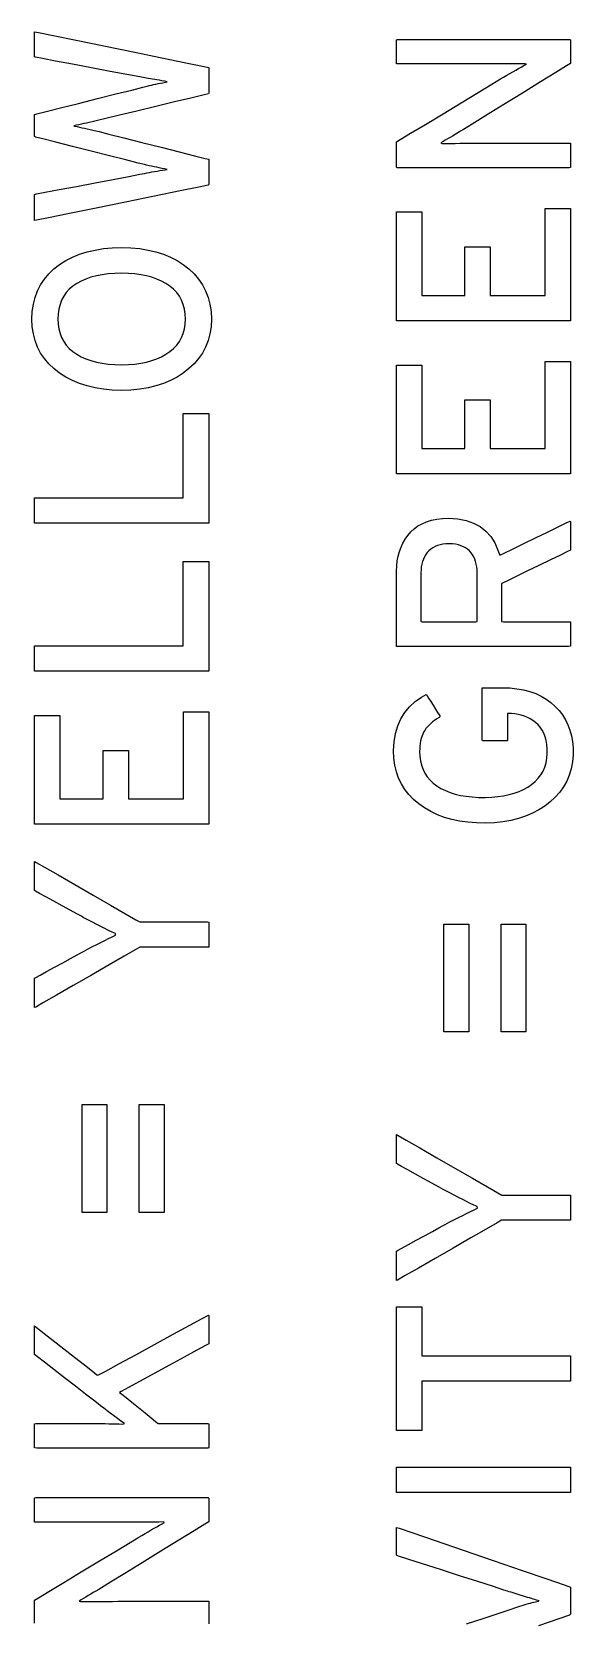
# Model space of a CAD drawing. Extents: x 1 to 47.7, y 0.2 to 35.
# Drawn here: x 33.799 to 34.102, y 13.894 to 14.781 of the extents above; entities that cross this region are included whole.
import ezdxf

# ---------------------------------------------------------------- set-up
doc = ezdxf.new("R2010")
doc.units = 0
doc.header["$MEASUREMENT"] = 0
doc.layers.add('8_0_____DWG', color=7, linetype='CONTINUOUS')

msp = doc.modelspace()

# ---------------------------------------------------------------- linework, layer by layer
at = {"layer": '8_0_____DWG'}
for points in [[(33.89808, 14.76143), (33.89808, 14.76091), (33.89808, 14.75949), (33.89808, 14.75746), (33.89808, 14.75506), (33.89808, 14.75257), (33.89808, 14.75022), (33.89808, 14.7483), (33.89808, 14.74705), (33.89798, 14.74669), (33.89484, 14.74594), (33.88817, 14.74433), (33.87907, 14.74214), (33.86867, 14.73963), (33.85805, 14.73707), (33.84834, 14.73474), (33.84065, 14.73288), (33.83608, 14.73178), (33.83461, 14.73143), (33.83301, 14.73106), (33.83145, 14.73071), (33.82993, 14.73037), (33.82844, 14.73004), (33.827, 14.72973), (33.82559, 14.72944), (33.82422, 14.72917), (33.82289, 14.72891), (33.82324, 14.72865), (33.82458, 14.72837), (33.82596, 14.72808), (33.82737, 14.72778), (33.82883, 14.72747), (33.83032, 14.72714), (33.83186, 14.7268), (33.83343, 14.72645), (33.83504, 14.72609), (33.83692, 14.72562), (33.84242, 14.72423), (33.85075, 14.72213), (33.8608, 14.71959), (33.87147, 14.71689), (33.88164, 14.71432), (33.8902, 14.71216), (33.89605, 14.71068), (33.89808, 14.71016), (33.89808, 14.70959), (33.89808, 14.70817), (33.89808, 14.70615), (33.89808, 14.70378), (33.89808, 14.70133), (33.89808, 14.69905), (33.89808, 14.69719), (33.89808, 14.69601), (33.89783, 14.69567), (33.89264, 14.69461), (33.88207, 14.69246), (33.86785, 14.68956), (33.85168, 14.68626), (33.83528, 14.68292), (33.82037, 14.67988), (33.80868, 14.6775), (33.80191, 14.67612), (33.8009, 14.67604), (33.8009, 14.67702), (33.8009, 14.67876), (33.8009, 14.681), (33.8009, 14.68347), (33.8009, 14.68593), (33.8009, 14.68811), (33.8009, 14.68974), (33.8009, 14.69058), (33.80196, 14.69083), (33.8068, 14.69175), (33.81459, 14.69323), (33.82423, 14.69506), (33.83464, 14.69704), (33.84474, 14.69896), (33.85344, 14.70061), (33.85965, 14.70179), (33.86229, 14.70229), (33.86357, 14.70254), (33.86498, 14.70281), (33.86641, 14.70307), (33.86784, 14.70332), (33.86929, 14.70357), (33.87076, 14.70381), (33.87224, 14.70404), (33.87373, 14.70427), (33.87493, 14.7045), (33.87345, 14.70479), (33.87199, 14.70509), (33.87053, 14.70538), (33.86909, 14.70568), (33.86765, 14.70598), (33.86623, 14.70629), (33.86481, 14.70659), (33.86341, 14.7069), (33.86222, 14.70717), (33.85873, 14.70806), (33.85189, 14.70979), (33.84278, 14.7121), (33.83251, 14.7147), (33.82215, 14.71733), (33.81278, 14.7197), (33.80551, 14.72154), (33.80142, 14.72258), (33.8009, 14.72284), (33.8009, 14.72371), (33.8009, 14.72521), (33.8009, 14.72712), (33.8009, 14.72923), (33.8009, 14.73131), (33.8009, 14.73313), (33.8009, 14.73449), (33.8009, 14.73516), (33.80216, 14.7355), (33.8073, 14.7368), (33.81541, 14.73883), (33.82535, 14.74133), (33.83603, 14.74401), (33.84633, 14.7466), (33.85513, 14.74881), (33.86133, 14.75036), (33.86382, 14.75099), (33.86492, 14.75126), (33.8661, 14.75155), (33.86732, 14.75183), (33.86857, 14.75211), (33.86986, 14.75238), (33.87117, 14.75264), (33.87252, 14.7529), (33.8739, 14.75315), (33.87484, 14.75341), (33.87336, 14.75369), (33.87193, 14.75396), (33.87055, 14.75421), (33.86922, 14.75445), (33.86793, 14.75467), (33.8667, 14.75487), (33.86551, 14.75506), (33.86438, 14.75523), (33.86337, 14.75539), (33.8596, 14.7561), (33.85247, 14.75744), (33.84309, 14.7592), (33.83258, 14.76118), (33.82203, 14.76316), (33.81257, 14.76494), (33.8053, 14.7663), (33.80132, 14.76705), (33.8009, 14.76731), (33.8009, 14.76834), (33.8009, 14.77008), (33.8009, 14.77227), (33.8009, 14.77466), (33.8009, 14.77701), (33.8009, 14.77907), (33.8009, 14.78057), (33.8009, 14.78128), (33.80311, 14.78085), (33.81135, 14.77917), (33.82406, 14.77657), (33.83952, 14.77341), (33.85602, 14.77003), (33.87185, 14.7668), (33.88528, 14.76405), (33.8946, 14.76215)], [(34.10004, 14.76358), (34.09782, 14.76221), (34.09189, 14.75856), (34.08335, 14.7533), (34.07331, 14.74712), (34.06287, 14.7407), (34.05315, 14.73471), (34.04524, 14.72984), (34.04025, 14.72678), (34.03865, 14.72579), (34.03712, 14.72488), (34.03564, 14.724), (34.0342, 14.72314), (34.03281, 14.72232), (34.03146, 14.72152), (34.03015, 14.72076), (34.02889, 14.72002), (34.02766, 14.71932), (34.02845, 14.71902), (34.03079, 14.71903), (34.0332, 14.71903), (34.03569, 14.71904), (34.03825, 14.71906), (34.04089, 14.71907), (34.0436, 14.7191), (34.04639, 14.71912), (34.04925, 14.71915), (34.05104, 14.71916), (34.05556, 14.71916), (34.06236, 14.71916), (34.07054, 14.71916), (34.07917, 14.71916), (34.08735, 14.71916), (34.09415, 14.71916), (34.09868, 14.71916), (34.10004, 14.71915), (34.10004, 14.71851), (34.10004, 14.71708), (34.10004, 14.7151), (34.10004, 14.71282), (34.10004, 14.71048), (34.10004, 14.70834), (34.10004, 14.70665), (34.10004, 14.70564), (34.09936, 14.70547), (34.09306, 14.70547), (34.08161, 14.70547), (34.06675, 14.70547), (34.05026, 14.70547), (34.03389, 14.70547), (34.01941, 14.70547), (34.00858, 14.70547), (34.00317, 14.70547), (34.00286, 14.70575), (34.00286, 14.70692), (34.00286, 14.70879), (34.00286, 14.71108), (34.00286, 14.71354), (34.00286, 14.71591), (34.00286, 14.71792), (34.00286, 14.71932), (34.00286, 14.71985), (34.00503, 14.72115), (34.0108, 14.72464), (34.01911, 14.72965), (34.02888, 14.73555), (34.03903, 14.74168), (34.0485, 14.74739), (34.05619, 14.75203), (34.06104, 14.75496), (34.0627, 14.75595), (34.06451, 14.757), (34.06625, 14.75801), (34.06793, 14.75897), (34.06955, 14.75989), (34.0711, 14.76077), (34.07259, 14.7616), (34.07402, 14.7624), (34.07539, 14.76315), (34.07461, 14.76344), (34.0722, 14.76341), (34.06972, 14.76338), (34.06718, 14.76336), (34.06457, 14.76335), (34.06189, 14.76334), (34.05914, 14.76333), (34.05632, 14.76332), (34.05344, 14.76332), (34.05166, 14.76332), (34.04716, 14.76332), (34.04038, 14.76332), (34.03224, 14.76332), (34.02364, 14.76332), (34.0155, 14.76332), (34.00873, 14.76332), (34.00422, 14.76332), (34.00286, 14.76333), (34.00286, 14.76396), (34.00286, 14.76539), (34.00286, 14.76738), (34.00286, 14.76966), (34.00286, 14.77199), (34.00286, 14.77413), (34.00286, 14.77583), (34.00286, 14.77684), (34.00354, 14.777), (34.00984, 14.777), (34.0213, 14.777), (34.03615, 14.777), (34.05265, 14.777), (34.06901, 14.777), (34.08349, 14.777), (34.09432, 14.777), (34.09974, 14.777), (34.10004, 14.77675), (34.10004, 14.77565), (34.10004, 14.77391), (34.10004, 14.77177), (34.10004, 14.76947), (34.10004, 14.76726), (34.10004, 14.76537), (34.10004, 14.76407)], [(33.84946, 14.66093), (33.85463, 14.66075), (33.85956, 14.66029), (33.86423, 14.65954), (33.86866, 14.6585), (33.87283, 14.65718), (33.87675, 14.65557), (33.88043, 14.65367), (33.88385, 14.65148), (33.88705, 14.649), (33.88993, 14.64626), (33.89244, 14.6433), (33.89457, 14.64013), (33.89634, 14.63674), (33.89772, 14.63313), (33.89874, 14.6293), (33.89938, 14.62525), (33.89964, 14.62099), (33.89938, 14.61675), (33.89874, 14.61275), (33.89772, 14.60896), (33.89634, 14.60539), (33.89457, 14.60205), (33.89244, 14.59892), (33.88993, 14.59602), (33.88705, 14.59334), (33.88385, 14.59085), (33.88043, 14.58861), (33.87675, 14.58667), (33.87283, 14.58502), (33.86866, 14.58366), (33.86423, 14.5826), (33.85956, 14.58183), (33.85463, 14.58136), (33.84946, 14.58118), (33.84428, 14.58136), (33.83935, 14.58183), (33.83466, 14.5826), (33.83022, 14.58366), (33.82602, 14.58502), (33.82206, 14.58667), (33.81835, 14.58861), (33.81489, 14.59085), (33.81169, 14.59334), (33.80885, 14.59602), (33.80638, 14.59892), (33.80428, 14.60205), (33.80256, 14.60539), (33.8012, 14.60896), (33.80021, 14.61275), (33.79959, 14.61675), (33.79934, 14.62099), (33.79959, 14.62525), (33.80021, 14.6293), (33.8012, 14.63313), (33.80256, 14.63674), (33.80428, 14.64013), (33.80638, 14.6433), (33.80885, 14.64626), (33.81169, 14.649), (33.81489, 14.65148), (33.81835, 14.65367), (33.82206, 14.65557), (33.82602, 14.65718), (33.83022, 14.6585), (33.83466, 14.65954), (33.83935, 14.66029), (33.84428, 14.66075)], [(33.84946, 14.64655), (33.84564, 14.64646), (33.84202, 14.6462), (33.8386, 14.64575), (33.83537, 14.64513), (33.83234, 14.64432), (33.82951, 14.64334), (33.82688, 14.64218), (33.82444, 14.64085), (33.82223, 14.63932), (33.82029, 14.63763), (33.81861, 14.63576), (33.81718, 14.63372), (33.81601, 14.63151), (33.81509, 14.62913), (33.81442, 14.62659), (33.81401, 14.62387), (33.81386, 14.62099), (33.81401, 14.61816), (33.81442, 14.6155), (33.81509, 14.61299), (33.81601, 14.61065), (33.81718, 14.60847), (33.81861, 14.60645), (33.82029, 14.6046), (33.82223, 14.6029), (33.82444, 14.60137), (33.82688, 14.6), (33.82951, 14.59882), (33.83234, 14.59782), (33.83537, 14.59701), (33.8386, 14.59637), (33.84202, 14.59592), (33.84564, 14.59564), (33.84946, 14.59555), (33.85323, 14.59564), (33.85681, 14.59592), (33.8602, 14.59637), (33.86339, 14.59701), (33.86639, 14.59782), (33.86919, 14.59882), (33.8718, 14.6), (33.87422, 14.60137), (33.87647, 14.6029), (33.8785, 14.6046), (33.88026, 14.60645), (33.88175, 14.60847), (33.88297, 14.61065), (33.88391, 14.61299), (33.88459, 14.6155), (33.885, 14.61816), (33.88513, 14.62099), (33.885, 14.62387), (33.88459, 14.62659), (33.88391, 14.62913), (33.88297, 14.63151), (33.88175, 14.63372), (33.88026, 14.63576), (33.8785, 14.63763), (33.87647, 14.63932), (33.87422, 14.64085), (33.8718, 14.64218), (33.86919, 14.64334), (33.86639, 14.64432), (33.86339, 14.64513), (33.8602, 14.64575), (33.85681, 14.6462), (33.85323, 14.64646)], [(34.03191, 14.50987), (34.03707, 14.50952), (34.04174, 14.50862), (34.04592, 14.5072), (34.04961, 14.50523), (34.05281, 14.50274), (34.05552, 14.4997), (34.05774, 14.49614), (34.05947, 14.49204), (34.06052, 14.48925), (34.06297, 14.49044), (34.06761, 14.49268), (34.0737, 14.49562), (34.08049, 14.49891), (34.08725, 14.50218), (34.09324, 14.50508), (34.09771, 14.50724), (34.09993, 14.50831), (34.10004, 14.50804), (34.10004, 14.50667), (34.10004, 14.50452), (34.10004, 14.50189), (34.10004, 14.49907), (34.10004, 14.49638), (34.10004, 14.49412), (34.10004, 14.49258), (34.10003, 14.49207), (34.09836, 14.49126), (34.09437, 14.48933), (34.08879, 14.48662), (34.08233, 14.48349), (34.07571, 14.48028), (34.06964, 14.47733), (34.06484, 14.47501), (34.06203, 14.47364), (34.06159, 14.47326), (34.06159, 14.47182), (34.06159, 14.46925), (34.06159, 14.46594), (34.06159, 14.46229), (34.06159, 14.4587), (34.06159, 14.45555), (34.06159, 14.45325), (34.06159, 14.45219), (34.06256, 14.45216), (34.06599, 14.45216), (34.0712, 14.45216), (34.07749, 14.45216), (34.08414, 14.45216), (34.09043, 14.45216), (34.09565, 14.45216), (34.09907, 14.45216), (34.10004, 14.45214), (34.10004, 14.45146), (34.10004, 14.44996), (34.10004, 14.44792), (34.10004, 14.44558), (34.10004, 14.44321), (34.10004, 14.44106), (34.10004, 14.43939), (34.10004, 14.43845), (34.09893, 14.43834), (34.09182, 14.43834), (34.07969, 14.43834), (34.06436, 14.43834), (34.04762, 14.43834), (34.0313, 14.43834), (34.01719, 14.43834), (34.00712, 14.43834), (34.00289, 14.43834), (34.00286, 14.43962), (34.00286, 14.4435), (34.00286, 14.44924), (34.00286, 14.45605), (34.00286, 14.46319), (34.00286, 14.46987), (34.00286, 14.47532), (34.00286, 14.47879), (34.00287, 14.48042), (34.00301, 14.48329), (34.00334, 14.48606), (34.00386, 14.48871), (34.00456, 14.49125), (34.00544, 14.49368), (34.00652, 14.49599), (34.00778, 14.4982), (34.00922, 14.50029), (34.01088, 14.50226), (34.01276, 14.50402), (34.01485, 14.50555), (34.01716, 14.50684), (34.01968, 14.50791), (34.02242, 14.50875), (34.02537, 14.50936), (34.02854, 14.50973)], [(34.03234, 14.49565), (34.03053, 14.49556), (34.02884, 14.49535), (34.02726, 14.49503), (34.0258, 14.4946), (34.02444, 14.49405), (34.02319, 14.49339), (34.02206, 14.49262), (34.02104, 14.49172), (34.0201, 14.49071), (34.01925, 14.48961), (34.01853, 14.48841), (34.01791, 14.48713), (34.01741, 14.48575), (34.01703, 14.48429), (34.01676, 14.48273), (34.0166, 14.48109), (34.01656, 14.47959), (34.01656, 14.47824), (34.01656, 14.47519), (34.01656, 14.47101), (34.01656, 14.46624), (34.01656, 14.46142), (34.01656, 14.45712), (34.01656, 14.45388), (34.01656, 14.45225), (34.0172, 14.45216), (34.01992, 14.45216), (34.02422, 14.45216), (34.02945, 14.45216), (34.035, 14.45216), (34.04024, 14.45216), (34.04453, 14.45216), (34.04726, 14.45216), (34.04789, 14.45225), (34.04789, 14.45388), (34.04789, 14.45712), (34.04789, 14.46142), (34.04789, 14.46624), (34.04789, 14.47101), (34.04789, 14.47519), (34.04789, 14.47824), (34.04789, 14.47959), (34.04785, 14.48107), (34.0477, 14.48268), (34.04745, 14.48422), (34.04708, 14.48566), (34.04661, 14.48702), (34.04603, 14.4883), (34.04533, 14.48949), (34.04453, 14.49059), (34.04363, 14.49161), (34.04262, 14.49253), (34.04149, 14.49333), (34.04025, 14.49401), (34.0389, 14.49457), (34.03743, 14.49502), (34.03584, 14.49534), (34.03415, 14.49555)], [(34.06201, 14.41534), (34.06618, 14.41518), (34.07012, 14.41478), (34.07384, 14.41412), (34.07733, 14.41322), (34.08061, 14.41206), (34.08365, 14.41065), (34.08648, 14.40899), (34.08908, 14.40708), (34.09147, 14.40493), (34.09364, 14.4026), (34.09555, 14.4001), (34.09721, 14.39745), (34.09859, 14.39463), (34.09972, 14.39165), (34.10058, 14.38852), (34.10118, 14.38522), (34.10152, 14.38176), (34.10155, 14.37796), (34.10116, 14.37395), (34.10043, 14.37015), (34.09935, 14.36655), (34.09793, 14.36316), (34.09615, 14.35998), (34.09403, 14.357), (34.09156, 14.35424), (34.08874, 14.35167), (34.08564, 14.34929), (34.08233, 14.34713), (34.07879, 14.34525), (34.07501, 14.34365), (34.071, 14.34232), (34.06675, 14.34127), (34.06228, 14.34049), (34.05757, 14.33998), (34.05263, 14.33975), (34.04759, 14.33984), (34.04276, 14.34021), (34.03816, 14.34086), (34.03379, 14.34178), (34.02965, 14.34298), (34.02573, 14.34446), (34.02205, 14.3462), (34.01859, 14.34823), (34.01535, 14.35052), (34.01241, 14.35299), (34.00982, 14.35566), (34.00757, 14.35854), (34.00566, 14.36162), (34.0041, 14.36492), (34.00288, 14.36841), (34.00201, 14.37212), (34.00148, 14.37603), (34.00131, 14.38028), (34.00164, 14.38521), (34.00243, 14.3898), (34.00368, 14.39405), (34.00539, 14.39794), (34.00756, 14.40149), (34.01019, 14.40469), (34.01328, 14.40755), (34.01684, 14.41006), (34.0195, 14.41149), (34.01995, 14.41078), (34.02084, 14.4094), (34.02201, 14.40757), (34.02333, 14.40551), (34.02466, 14.40344), (34.02586, 14.40156), (34.02679, 14.40011), (34.02732, 14.39929), (34.02668, 14.39876), (34.02541, 14.39794), (34.02421, 14.3971), (34.02308, 14.39623), (34.02204, 14.39534), (34.02107, 14.39442), (34.02019, 14.39348), (34.01938, 14.39251), (34.01865, 14.39151), (34.01805, 14.39046), (34.01753, 14.38934), (34.01708, 14.38815), (34.0167, 14.3869), (34.01639, 14.38559), (34.01614, 14.38421), (34.01596, 14.38277), (34.01586, 14.38126), (34.01582, 14.37968), (34.01594, 14.37705), (34.0163, 14.37446), (34.0169, 14.37202), (34.01773, 14.36973), (34.0188, 14.36759), (34.02011, 14.3656), (34.02166, 14.36376), (34.02344, 14.36207), (34.02546, 14.36054), (34.02773, 14.35914), (34.03019, 14.35792), (34.03282, 14.35687), (34.03565, 14.35598), (34.03865, 14.35527), (34.04184, 14.35472), (34.04521, 14.35435), (34.04877, 14.35414), (34.05248, 14.35411), (34.05607, 14.35424), (34.05948, 14.35454), (34.06271, 14.35502), (34.06576, 14.35566), (34.06863, 14.35647), (34.07133, 14.35745), (34.07383, 14.3586), (34.07616, 14.35992), (34.07834, 14.3614), (34.08032, 14.36302), (34.08204, 14.3648), (34.08351, 14.36672), (34.08473, 14.3688), (34.08569, 14.37103), (34.08641, 14.3734), (34.08687, 14.37593), (34.08708, 14.37862), (34.08702, 14.38124), (34.08679, 14.38364), (34.08639, 14.38589), (34.08583, 14.38797), (34.0851, 14.38989), (34.08422, 14.39164), (34.08316, 14.39324), (34.08195, 14.39467), (34.08057, 14.39594), (34.07909, 14.397), (34.07756, 14.39794), (34.07596, 14.39875), (34.0743, 14.39943), (34.07258, 14.39999), (34.0708, 14.40043), (34.06896, 14.40073), (34.06705, 14.40092), (34.06519, 14.40097), (34.06517, 14.40097), (34.06513, 14.40097), (34.06507, 14.40097), (34.06501, 14.40097), (34.06494, 14.40097), (34.06487, 14.40097), (34.06482, 14.40097), (34.06479, 14.40097), (34.06478, 14.40094), (34.06478, 14.40015), (34.06478, 14.3985), (34.06478, 14.39627), (34.06478, 14.39372), (34.06478, 14.39113), (34.06478, 14.38876), (34.06478, 14.38689), (34.06478, 14.38578), (34.06468, 14.38559), (34.0638, 14.38559), (34.06218, 14.38559), (34.06008, 14.38559), (34.05774, 14.38559), (34.0554, 14.38559), (34.05332, 14.38559), (34.05173, 14.38559), (34.05088, 14.38559), (34.05081, 14.38601), (34.05081, 14.38824), (34.05081, 14.39192), (34.05081, 14.39653), (34.05081, 14.40155), (34.05081, 14.40646), (34.05081, 14.41074), (34.05081, 14.41385), (34.05081, 14.4153), (34.05107, 14.41534), (34.05203, 14.41534), (34.0535, 14.41534), (34.05528, 14.41534), (34.05718, 14.41534), (34.059, 14.41534), (34.06054, 14.41534), (34.06161, 14.41534)], [(33.85967, 14.28461), (33.8611, 14.28461), (33.8649, 14.28461), (33.87036, 14.28461), (33.87676, 14.28461), (33.88339, 14.28461), (33.88953, 14.28461), (33.89447, 14.28461), (33.89749, 14.28461), (33.89808, 14.28454), (33.89808, 14.28367), (33.89808, 14.28202), (33.89808, 14.27986), (33.89808, 14.27745), (33.89808, 14.27505), (33.89808, 14.27292), (33.89808, 14.27134), (33.89808, 14.27055), (33.89731, 14.27051), (33.89409, 14.27051), (33.889, 14.27051), (33.88278, 14.27051), (33.87613, 14.27051), (33.86978, 14.27051), (33.86444, 14.27051), (33.86082, 14.27051), (33.85961, 14.2705), (33.85706, 14.26903), (33.85097, 14.26553), (33.84245, 14.26063), (33.83258, 14.25497), (33.82247, 14.24915), (33.8132, 14.24383), (33.80587, 14.23962), (33.80158, 14.23715), (33.8009, 14.23689), (33.8009, 14.23801), (33.8009, 14.24001), (33.8009, 14.24259), (33.8009, 14.24543), (33.8009, 14.24823), (33.8009, 14.25067), (33.8009, 14.25246), (33.8009, 14.25329), (33.80158, 14.25368), (33.80397, 14.25498), (33.8076, 14.25697), (33.81199, 14.25937), (33.81662, 14.2619), (33.82101, 14.2643), (33.82464, 14.26628), (33.82703, 14.26759), (33.82818, 14.26821), (33.83076, 14.26956), (33.83324, 14.27085), (33.83563, 14.27208), (33.83792, 14.27324), (33.84012, 14.27435), (33.84222, 14.27539), (33.84423, 14.27636), (33.84614, 14.27728), (33.846, 14.27812), (33.84413, 14.279), (33.84216, 14.27995), (33.84008, 14.28098), (33.83789, 14.28208), (33.8356, 14.28324), (33.8332, 14.28449), (33.83069, 14.2858), (33.82808, 14.28718), (33.82701, 14.28777), (33.82447, 14.28916), (33.82073, 14.29121), (33.81628, 14.29365), (33.81162, 14.2962), (33.80727, 14.29859), (33.8037, 14.30055), (33.80144, 14.30179), (33.8009, 14.30213), (33.8009, 14.30304), (33.8009, 14.30487), (33.8009, 14.30733), (33.8009, 14.3101), (33.8009, 14.31288), (33.8009, 14.31538), (33.8009, 14.31728), (33.8009, 14.31829), (33.80181, 14.31785), (33.80643, 14.3152), (33.81399, 14.31086), (33.82339, 14.30546), (33.83353, 14.29963), (33.84333, 14.294), (33.85168, 14.28921), (33.85749, 14.28587)], [(34.06163, 14.13227), (34.06306, 14.13227), (34.06686, 14.13227), (34.07232, 14.13227), (34.07872, 14.13227), (34.08535, 14.13227), (34.09149, 14.13227), (34.09643, 14.13227), (34.09945, 14.13227), (34.10004, 14.1322), (34.10004, 14.13133), (34.10004, 14.12968), (34.10004, 14.12752), (34.10004, 14.12511), (34.10004, 14.12271), (34.10004, 14.12059), (34.10004, 14.11901), (34.10004, 14.11822), (34.09927, 14.11818), (34.09604, 14.11818), (34.09096, 14.11818), (34.08474, 14.11818), (34.07809, 14.11818), (34.07174, 14.11818), (34.0664, 14.11818), (34.06278, 14.11818), (34.06157, 14.11817), (34.05902, 14.1167), (34.05293, 14.1132), (34.04441, 14.1083), (34.03454, 14.10264), (34.02443, 14.09682), (34.01516, 14.0915), (34.00783, 14.08729), (34.00354, 14.08482), (34.00286, 14.08456), (34.00286, 14.08568), (34.00286, 14.08768), (34.00286, 14.09026), (34.00286, 14.0931), (34.00286, 14.0959), (34.00286, 14.09834), (34.00286, 14.10013), (34.00286, 14.10096), (34.00354, 14.10135), (34.00593, 14.10265), (34.00956, 14.10464), (34.01395, 14.10703), (34.01858, 14.10956), (34.02296, 14.11196), (34.0266, 14.11394), (34.02899, 14.11524), (34.03014, 14.11587), (34.03272, 14.11722), (34.0352, 14.11852), (34.03759, 14.11975), (34.03988, 14.12091), (34.04208, 14.12201), (34.04418, 14.12305), (34.04619, 14.12402), (34.0481, 14.12493), (34.04796, 14.12578), (34.04609, 14.12666), (34.04412, 14.12761), (34.04204, 14.12864), (34.03985, 14.12974), (34.03755, 14.13091), (34.03516, 14.13215), (34.03265, 14.13347), (34.03004, 14.13485), (34.02897, 14.13544), (34.02643, 14.13683), (34.02269, 14.13888), (34.01824, 14.14132), (34.01358, 14.14387), (34.00922, 14.14626), (34.00566, 14.14822), (34.0034, 14.14946), (34.00286, 14.1498), (34.00286, 14.15071), (34.00286, 14.15254), (34.00286, 14.15499), (34.00286, 14.15776), (34.00286, 14.16055), (34.00286, 14.16304), (34.00286, 14.16494), (34.00286, 14.16595), (34.00377, 14.16551), (34.00839, 14.16285), (34.01595, 14.15851), (34.02535, 14.15311), (34.03549, 14.14729), (34.04528, 14.14166), (34.05364, 14.13686), (34.05945, 14.13352)], [(33.89808, 14.04926), (33.89627, 14.04827), (33.89142, 14.04564), (33.88444, 14.04185), (33.87623, 14.03739), (33.8677, 14.03275), (33.85976, 14.02843), (33.85329, 14.02492), (33.84922, 14.02271), (33.84834, 14.02213), (33.84955, 14.02116), (33.85197, 14.01921), (33.85521, 14.01661), (33.85888, 14.01366), (33.86257, 14.0107), (33.86589, 14.00802), (33.86846, 14.00596), (33.86987, 14.00483), (33.87037, 14.00471), (33.87243, 14.00471), (33.87591, 14.00471), (33.8803, 14.00471), (33.88509, 14.00471), (33.88977, 14.00471), (33.89383, 14.00471), (33.89676, 14.00471), (33.89806, 14.00471), (33.89808, 14.00434), (33.89808, 14.00311), (33.89808, 14.00126), (33.89808, 13.99904), (33.89808, 13.9967), (33.89808, 13.99448), (33.89808, 13.99263), (33.89808, 13.99141), (33.89801, 13.99103), (33.89351, 13.99103), (33.88335, 13.99103), (33.86928, 13.99103), (33.85308, 13.99103), (33.83649, 13.99103), (33.8213, 13.99103), (33.80924, 13.99103), (33.8021, 13.99103), (33.8009, 13.99113), (33.8009, 13.99202), (33.8009, 13.99363), (33.8009, 13.99573), (33.8009, 13.99805), (33.8009, 14.00036), (33.8009, 14.0024), (33.8009, 14.00393), (33.8009, 14.00469), (33.80154, 14.00473), (33.80426, 14.00473), (33.80859, 14.00473), (33.81391, 14.00473), (33.81961, 14.00473), (33.8251, 14.00473), (33.82977, 14.00473), (33.83301, 14.00473), (33.83423, 14.00473), (33.83629, 14.00473), (33.83832, 14.00472), (33.84034, 14.0047), (33.84234, 14.00467), (33.84431, 14.00464), (33.84627, 14.0046), (33.8482, 14.00456), (33.85011, 14.0045), (33.85106, 14.00475), (33.84961, 14.00579), (33.84809, 14.00689), (33.84652, 14.00805), (33.84488, 14.00927), (33.84318, 14.01054), (33.84142, 14.01188), (33.83959, 14.01327), (33.8377, 14.01473), (33.83643, 14.01571), (33.83379, 14.01776), (33.82933, 14.02121), (33.8237, 14.02557), (33.81756, 14.03032), (33.81156, 14.03497), (33.80636, 14.039), (33.8026, 14.04191), (33.80093, 14.0432), (33.8009, 14.04366), (33.8009, 14.0451), (33.8009, 14.04727), (33.8009, 14.04987), (33.8009, 14.05262), (33.8009, 14.05522), (33.8009, 14.05738), (33.8009, 14.05882), (33.80093, 14.05924), (33.80256, 14.05796), (33.80625, 14.05507), (33.81136, 14.05108), (33.81724, 14.04647), (33.82325, 14.04177), (33.82877, 14.03745), (33.83314, 14.03403), (33.83573, 14.032), (33.8366, 14.03189), (33.84061, 14.03407), (33.84791, 14.03804), (33.85738, 14.04318), (33.86789, 14.04889), (33.87832, 14.05455), (33.88754, 14.05957), (33.89444, 14.06331), (33.89789, 14.06519), (33.89808, 14.06499), (33.89808, 14.06368), (33.89808, 14.0616), (33.89808, 14.05904), (33.89808, 14.05629), (33.89808, 14.05365), (33.89808, 14.05141), (33.89808, 14.04985)]]:
    msp.add_lwpolyline(points, close=True, dxfattribs=at)
for points in [[(34.10004, 14.62009), (34.00286, 14.62009), (34.00286, 14.68075), (34.01697, 14.68075), (34.01697, 14.63418), (34.04111, 14.63418), (34.04111, 14.66123), (34.05522, 14.66123), (34.05522, 14.63418), (34.08594, 14.63418), (34.08594, 14.68278), (34.10004, 14.68278), (34.10004, 14.62009)], [(34.10004, 14.53471), (34.00286, 14.53471), (34.00286, 14.59536), (34.01697, 14.59536), (34.01697, 14.5488), (34.04111, 14.5488), (34.04111, 14.57585), (34.05522, 14.57585), (34.05522, 14.5488), (34.08594, 14.5488), (34.08594, 14.5974), (34.10004, 14.5974), (34.10004, 14.53471)], [(33.89808, 14.50719), (33.8009, 14.50719), (33.8009, 14.52129), (33.88384, 14.52129), (33.88384, 14.56825), (33.89808, 14.56825), (33.89808, 14.50719)], [(33.89808, 14.42459), (33.8009, 14.42459), (33.8009, 14.43869), (33.88384, 14.43869), (33.88384, 14.48565), (33.89808, 14.48565), (33.89808, 14.42459)], [(33.89808, 14.33921), (33.8009, 14.33921), (33.8009, 14.39988), (33.81501, 14.39988), (33.81501, 14.35331), (33.83915, 14.35331), (33.83915, 14.38036), (33.85326, 14.38036), (33.85326, 14.35331), (33.88398, 14.35331), (33.88398, 14.40191), (33.89808, 14.40191), (33.89808, 14.33921)], [(34.04321, 14.22323), (34.02938, 14.22323), (34.02938, 14.28337), (34.04321, 14.28337), (34.04321, 14.22323)], [(34.07515, 14.22323), (34.06132, 14.22323), (34.06132, 14.28337), (34.07515, 14.28337), (34.07515, 14.22323)], [(33.84125, 14.12253), (33.82742, 14.12253), (33.82742, 14.18269), (33.84125, 14.18269), (33.84125, 14.12253)], [(33.8732, 14.12253), (33.85936, 14.12253), (33.85936, 14.18269), (33.8732, 14.18269), (33.8732, 14.12253)], [(34.0171, 14.04248), (34.10004, 14.04248), (34.10004, 14.02839), (34.0171, 14.02839), (34.0171, 14.00092), (34.00286, 14.00092), (34.00286, 14.06997), (34.0171, 14.06997), (34.0171, 14.04248)], [(34.10004, 13.96627), (34.00286, 13.96627), (34.00286, 13.98036), (34.10004, 13.98036), (34.10004, 13.96627)], [(33.8009, 13.89334), (33.8009, 13.89521), (33.8009, 13.8975), (33.8009, 13.89996), (33.8009, 13.90233), (33.8009, 13.90435), (33.8009, 13.90575), (33.8009, 13.90628), (33.80307, 13.90758), (33.80884, 13.91107), (33.81715, 13.91608), (33.82692, 13.92197), (33.83708, 13.9281), (33.84654, 13.93381), (33.85423, 13.93845), (33.85909, 13.94138), (33.86074, 13.94237), (33.86255, 13.94342), (33.86429, 13.94442), (33.86597, 13.94539), (33.86759, 13.94631), (33.86914, 13.94719), (33.87063, 13.94803), (33.87206, 13.94882), (33.87343, 13.94956), (33.87265, 13.94985), (33.87024, 13.94983), (33.86777, 13.94981), (33.86522, 13.94979), (33.86261, 13.94977), (33.85993, 13.94975), (33.85718, 13.94974), (33.85436, 13.94974), (33.85148, 13.94973), (33.8497, 13.94973), (33.8452, 13.94973), (33.83842, 13.94973), (33.83028, 13.94973), (33.82168, 13.94973), (33.81354, 13.94973), (33.80677, 13.94973), (33.80226, 13.94973), (33.8009, 13.94975), (33.8009, 13.95038), (33.8009, 13.95181), (33.8009, 13.95379), (33.8009, 13.95608), (33.8009, 13.95842), (33.8009, 13.96056), (33.8009, 13.96226), (33.8009, 13.96326), (33.80159, 13.96343), (33.80788, 13.96343), (33.81934, 13.96343), (33.8342, 13.96343), (33.85069, 13.96343), (33.86706, 13.96343), (33.88153, 13.96343), (33.89236, 13.96343), (33.89778, 13.96343), (33.89808, 13.96318), (33.89808, 13.96208), (33.89808, 13.96034), (33.89808, 13.95819), (33.89808, 13.9559), (33.89808, 13.95368), (33.89808, 13.9518), (33.89808, 13.9505), (33.89808, 13.95001), (33.89586, 13.94864), (33.88993, 13.94498), (33.88139, 13.93972), (33.87135, 13.93354), (33.86091, 13.92712), (33.85119, 13.92113), (33.84328, 13.91626), (33.83829, 13.91319), (33.83669, 13.91221), (33.83516, 13.9113), (33.83368, 13.91042), (33.83224, 13.90956), (33.83085, 13.90874), (33.8295, 13.90795), (33.82819, 13.90718), (33.82693, 13.90645), (33.82571, 13.90574), (33.8265, 13.90545), (33.82883, 13.90545), (33.83124, 13.90546), (33.83373, 13.90547), (33.83629, 13.90549), (33.83893, 13.9055), (33.84164, 13.90552), (33.84443, 13.90555), (33.8473, 13.90558), (33.84908, 13.90559), (33.8536, 13.90559), (33.86041, 13.90559), (33.86858, 13.90559), (33.87721, 13.90559), (33.88539, 13.90559), (33.8922, 13.90559), (33.89672, 13.90559), (33.89808, 13.90557), (33.89808, 13.90494), (33.89808, 13.90351), (33.89808, 13.90153), (33.89808, 13.89924), (33.89808, 13.8969), (33.89808, 13.89476), (33.89808, 13.89306)], [(34.04208, 13.89303), (34.05186, 13.89623), (34.05959, 13.89876), (34.06412, 13.90024), (34.0653, 13.90063), (34.06634, 13.90098), (34.0674, 13.90134), (34.06848, 13.9017), (34.06958, 13.90207), (34.0707, 13.90245), (34.07184, 13.90282), (34.073, 13.90321), (34.07418, 13.9036), (34.07538, 13.90395), (34.07652, 13.90427), (34.0776, 13.90456), (34.07861, 13.90484), (34.07956, 13.9051), (34.08045, 13.90534), (34.08128, 13.90555), (34.08204, 13.90575), (34.08249, 13.90593), (34.08177, 13.90611), (34.08098, 13.90631), (34.08014, 13.90655), (34.07922, 13.90682), (34.07825, 13.90711), (34.07721, 13.90743), (34.07611, 13.90778), (34.07495, 13.90816), (34.07373, 13.90854), (34.07253, 13.90889), (34.07135, 13.90924), (34.0702, 13.90959), (34.06907, 13.90993), (34.06796, 13.91027), (34.06688, 13.9106), (34.06582, 13.91092), (34.06479, 13.91124), (34.06279, 13.91189), (34.05697, 13.91377), (34.04838, 13.91655), (34.03816, 13.91985), (34.02747, 13.9233), (34.01747, 13.92654), (34.00929, 13.92918), (34.0041, 13.93086), (34.00286, 13.93131), (34.00286, 13.93218), (34.00286, 13.93393), (34.00286, 13.93628), (34.00286, 13.93894), (34.00286, 13.9416), (34.00286, 13.94399), (34.00286, 13.94581), (34.00286, 13.94678), (34.00437, 13.94634), (34.01201, 13.94372), (34.0245, 13.93943), (34.04004, 13.93409), (34.05681, 13.92834), (34.07301, 13.92277), (34.08682, 13.91803), (34.09644, 13.91473), (34.10004, 13.91349), (34.10004, 13.91292), (34.10004, 13.9114), (34.10004, 13.90921), (34.10004, 13.90665), (34.10004, 13.904), (34.10004, 13.90154), (34.10004, 13.89956), (34.10004, 13.89835), (34.09954, 13.89794), (34.09354, 13.89585), (34.08219, 13.89191)]]:
    msp.add_lwpolyline(points, dxfattribs=at)

doc.saveas('drawing.dxf')
